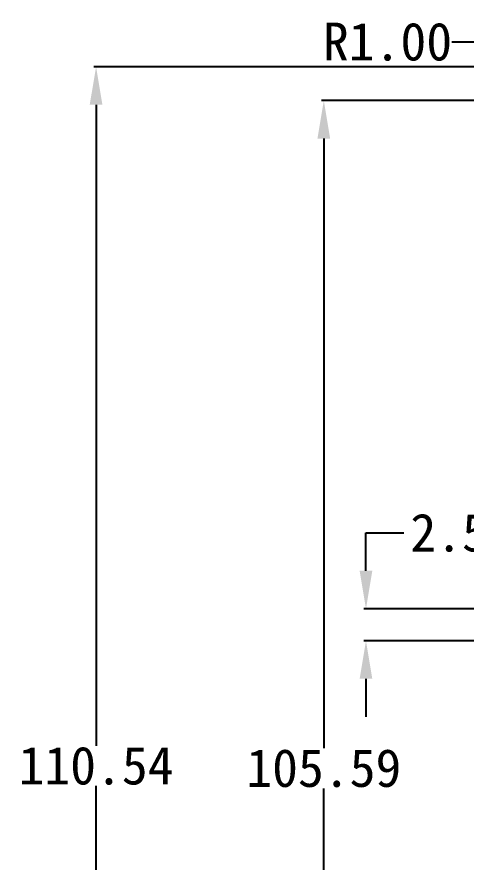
# Model space of a CAD drawing. Extents: x -31 to 69, y 3 to 134.
# Drawn here: x -30.9 to 4.6, y 56.7 to 123.5 of the extents above; entities that cross this region are included whole.
import ezdxf

# ---------------------------------------------------------------- set-up
doc = ezdxf.new("R2010")
doc.units = 0
doc.header["$MEASUREMENT"] = 0
doc.layers.get('0').update_dxf_attribs({"linetype": 'CONTINUOUS'})
doc.layers.get('Defpoints').update_dxf_attribs({"linetype": 'CONTINUOUS'})
doc.dimstyles.get("Standard").update_dxf_attribs({"dimtxt": 3, "dimasz": 3, "dimexe": 0.18, "dimexo": 0.0625, "dimgap": 0.09, "dimtad": 0, "dimtih": 1, "dimtoh": 1, "dimzin": 0, "dimdsep": 46, "dimtxsty": 'Standard', "dimcen": 0.09, "dimclrd": 3, "dimclre": 3, "dimclrt": 3, "dimadec": 0, "dimazin": 0, "dimtfac": 1, "dimtofl": 0, "dimtmove": 0, "dimatfit": 3, "dimfxl": 1, "dimtolj": 1, "dimtzin": 0, "dimarcsym": 0})

# ---------------------------------------------------------------- blocks, each defined once
blk = doc.blocks.new('*D383')
at = {"color": 3, "linetype": 'Continuous', "lineweight": -2}
for p, q in [((3.462, 121.52), (6.462, 121.52)), ((6.462, 121.52), (8.706, 119.529)), ((11.698, 116.784), (11.698, 116.964)), ((11.608, 116.874), (11.788, 116.874))]:
    blk.add_line(p, q, dxfattribs=at)
at = {"color": 3, "linetype": 'Continuous'}
blk.add_solid([(9.038, 119.903), (8.374, 119.155), (10.95, 117.538)], dxfattribs=at)
at = {"layer": 'Defpoints', "color": 0, "linetype": 'Continuous'}
for p in [(10.95, 117.538), (11.698, 116.874)]:
    blk.add_point(p, dxfattribs=at)
at = {"color": 3, "linetype": 'Continuous', "insert": (-1.628, 121.52), "char_height": 3, "attachment_point": 5}
blk.add_mtext('\\A1;R1.00', dxfattribs=at)
blk = doc.blocks.new('*D385')
at = {"color": 3, "linetype": 'Continuous', "lineweight": -2}
for p, q in [((11.082, 119.541), (-24.826, 119.543)), ((-24.647, 116.543), (-24.649, 65.862)), ((-24.652, 12.002), (-24.649, 62.682)), ((11.077, 9), (-24.832, 9.002))]:
    blk.add_line(p, q, dxfattribs=at)
at = {"color": 3, "linetype": 'Continuous'}
for points in [[(-25.147, 116.543), (-24.147, 116.543), (-24.646, 119.543)], [(-25.152, 12.002), (-24.152, 12.002), (-24.652, 9.002)]]:
    blk.add_solid(points, dxfattribs=at)
at = {"layer": 'Defpoints', "color": 0, "linetype": 'Continuous'}
for p in [(11.145, 119.541), (-24.652, 9.002), (11.139, 9)]:
    blk.add_point(p, dxfattribs=at)
at = {"color": 3, "linetype": 'Continuous', "insert": (-24.649, 64.272), "char_height": 3, "attachment_point": 5}
blk.add_mtext('\\A1;110.54', dxfattribs=at)
blk = doc.blocks.new('*D387')
at = {"color": 3, "linetype": 'Continuous', "lineweight": -2}
for p, q in [((11.635, 116.874), (-6.839, 116.874)), ((-6.659, 113.874), (-6.659, 65.67)), ((-6.659, 14.286), (-6.659, 62.49)), ((11.635, 11.286), (-6.839, 11.286))]:
    blk.add_line(p, q, dxfattribs=at)
at = {"color": 3, "linetype": 'Continuous'}
for points in [[(-7.159, 113.874), (-6.159, 113.874), (-6.659, 116.874)], [(-7.159, 14.286), (-6.159, 14.286), (-6.659, 11.286)]]:
    blk.add_solid(points, dxfattribs=at)
at = {"layer": 'Defpoints', "color": 0, "linetype": 'Continuous'}
for p in [(-6.659, 116.874), (11.698, 116.874), (11.698, 11.286)]:
    blk.add_point(p, dxfattribs=at)
at = {"color": 3, "linetype": 'Continuous', "insert": (-6.659, 64.08), "char_height": 3, "attachment_point": 5}
blk.add_mtext('\\A1;105.59', dxfattribs=at)
blk = doc.blocks.new('*D393')
at = {"color": 3, "linetype": 'Continuous', "lineweight": -2}
for p, q in [((-3.33, 79.691), (-3.33, 82.691)), ((-3.33, 82.691), (-0.33, 82.691)), ((10.34, 76.691), (-3.51, 76.691)), ((10.34, 74.151), (-3.51, 74.151)), ((-3.33, 71.151), (-3.33, 68.151))]:
    blk.add_line(p, q, dxfattribs=at)
at = {"color": 3, "linetype": 'Continuous'}
for points in [[(-3.83, 79.691), (-2.83, 79.691), (-3.33, 76.691)], [(-3.83, 71.151), (-2.83, 71.151), (-3.33, 74.151)]]:
    blk.add_solid(points, dxfattribs=at)
at = {"layer": 'Defpoints', "color": 0, "linetype": 'Continuous'}
for p in [(-3.33, 76.691), (10.402, 76.691), (10.402, 74.151)]:
    blk.add_point(p, dxfattribs=at)
at = {"color": 3, "linetype": 'Continuous', "insert": (4.26, 82.691), "char_height": 3, "attachment_point": 5}
blk.add_mtext('\\A1;2.54', dxfattribs=at)

msp = doc.modelspace()

# ---------------------------------------------------------------- dimensions: what is measured, and where the dimension line sits
at = {"linetype": 'Continuous'}
dim = msp.add_radius_dim(center=(11.698, 116.874), mpoint=(10.95, 117.538), dimstyle='Standard', dxfattribs=at)
dim.commit()
dim.dimension.update_dxf_attribs({"geometry": '*D383', "text_midpoint": (-1.628, 121.52)})
dim = msp.add_aligned_dim(p1=(11.145, 119.541), p2=(11.139, 9), distance=-35.791, dimstyle='Standard', dxfattribs=at)
dim.commit()
dim.dimension.update_dxf_attribs({"geometry": '*D385', "text_midpoint": (-24.649, 64.272)})
for base, p1, p2, picture, middle in [((-6.659, 116.874), (11.698, 11.286), (11.698, 116.874), '*D387', (-6.659, 64.08)), ((-3.33, 76.691), (10.402, 74.151), (10.402, 76.691), '*D393', (4.26, 82.691))]:
    dim = msp.add_linear_dim(base=base, p1=p1, p2=p2, angle=90, dimstyle='Standard', dxfattribs=at)
    dim.commit()
    dim.dimension.update_dxf_attribs({"geometry": picture, "text_midpoint": middle})

doc.saveas('drawing.dxf')
